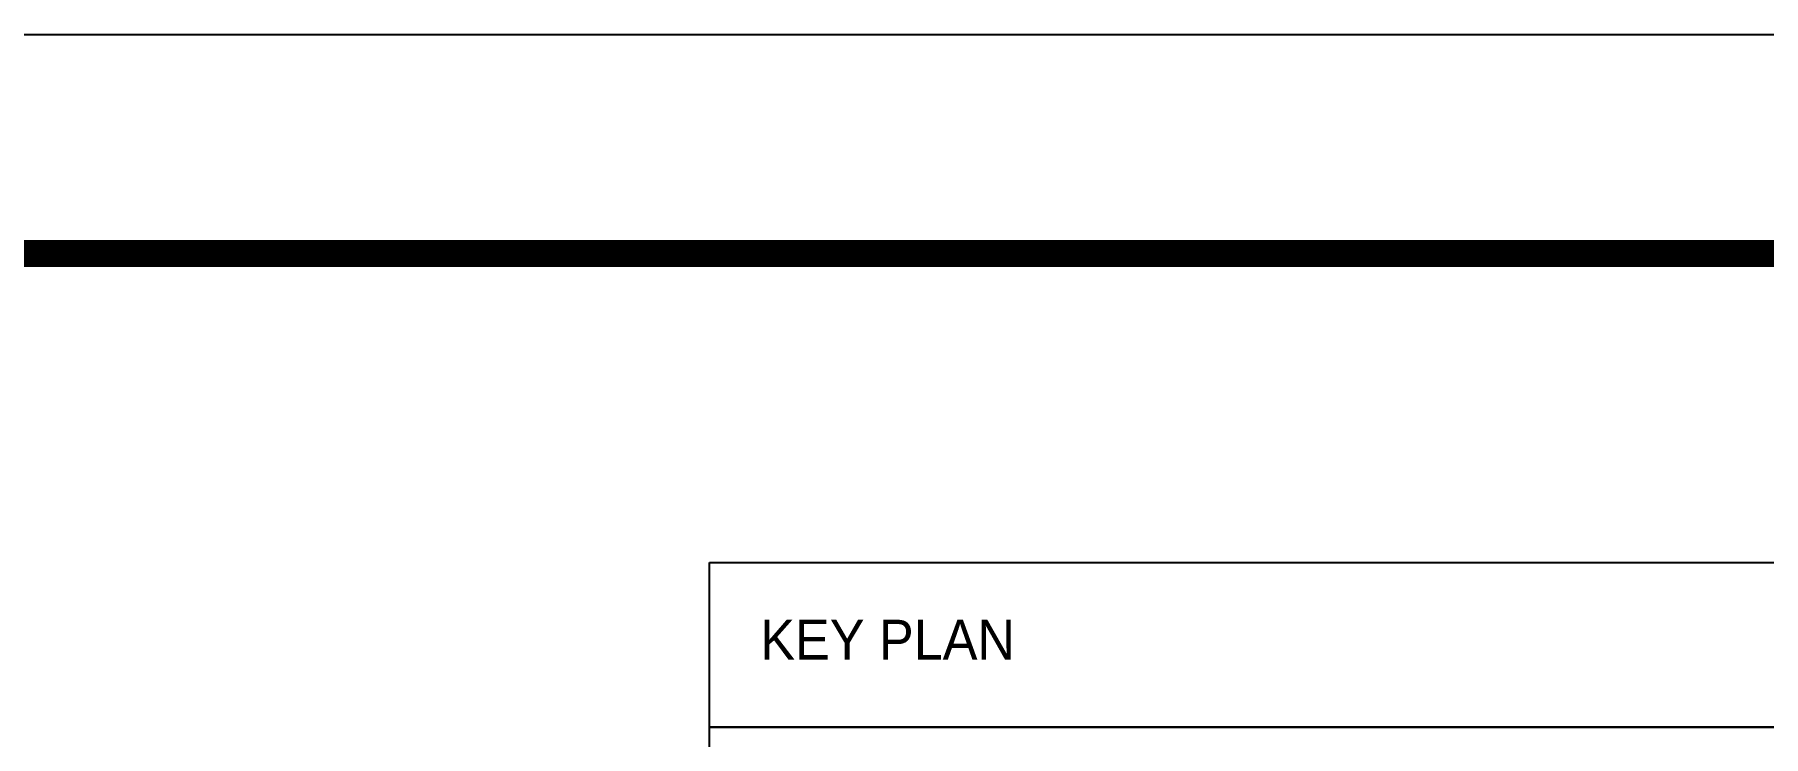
# Model space of a CAD drawing. Extents: x 216241 to 249881, y -129942 to -106182.
# Drawn here: x 239293 to 246240, y -109004 to -106182 of the extents above; entities that cross this region are included whole.
import ezdxf

# ---------------------------------------------------------------- set-up
doc = ezdxf.new("R2010")
doc.units = 0
doc.header["$LTSCALE"] = 50
doc.header["$MEASUREMENT"] = 0
doc.layers.get('0').update_dxf_attribs({"linetype": 'CONTINUOUS'})
for name, color, linetype in [('COR', 4, 'CONTINUOUS'), ('DIM', 7, 'CONTINUOUS'), ('HAT', 5, 'CONTINUOUS'), ('WAL', 3, 'CONTINUOUS')]:
    doc.layers.add(name, color=color, linetype=linetype)
doc.styles.add('현창', font='HYWULM_0.TTF')

# ---------------------------------------------------------------- blocks, each defined once
blk = doc.blocks.new('20')
at = {"layer": 'COR', "linetype": 'Continuous', "const_width": 270}
blk.add_lwpolyline([(230424, -2398), (230424, -57398), (308324, -57398), (308324, -2398)], close=True, dxfattribs=at)
at = {"layer": 'HAT'}
blk.add_line((226424, -198), (310524, -198), dxfattribs=at)

msp = doc.modelspace()

# ---------------------------------------------------------------- linework, layer by layer
for points in [[(242004.74184, -108304.44584), (246391.06692, -108304.44584), (246391.06692, -108966.14769), (242004.74184, -108966.14769)], [(242004.74184, -108966.14769), (246391.06692, -108966.14769), (246391.06692, -112156.97595), (242004.74184, -112156.97595)]]:
    msp.add_lwpolyline(points, close=True)

# ---------------------------------------------------------------- block references
at = {"layer": 'WAL', "xscale": 0.4000000000232831, "yscale": 0.4000000000232831, "zscale": 0.4000000000000001}
msp.add_blockref('20', (125671.26722, -106102.54601), dxfattribs=at)

# ---------------------------------------------------------------- texts
at = {"layer": 'DIM', "style": '현창'}
msp.add_text('KEY PLAN', height=160, dxfattribs=at).set_placement((242209.23507, -108694.49465))

doc.saveas('drawing.dxf')
